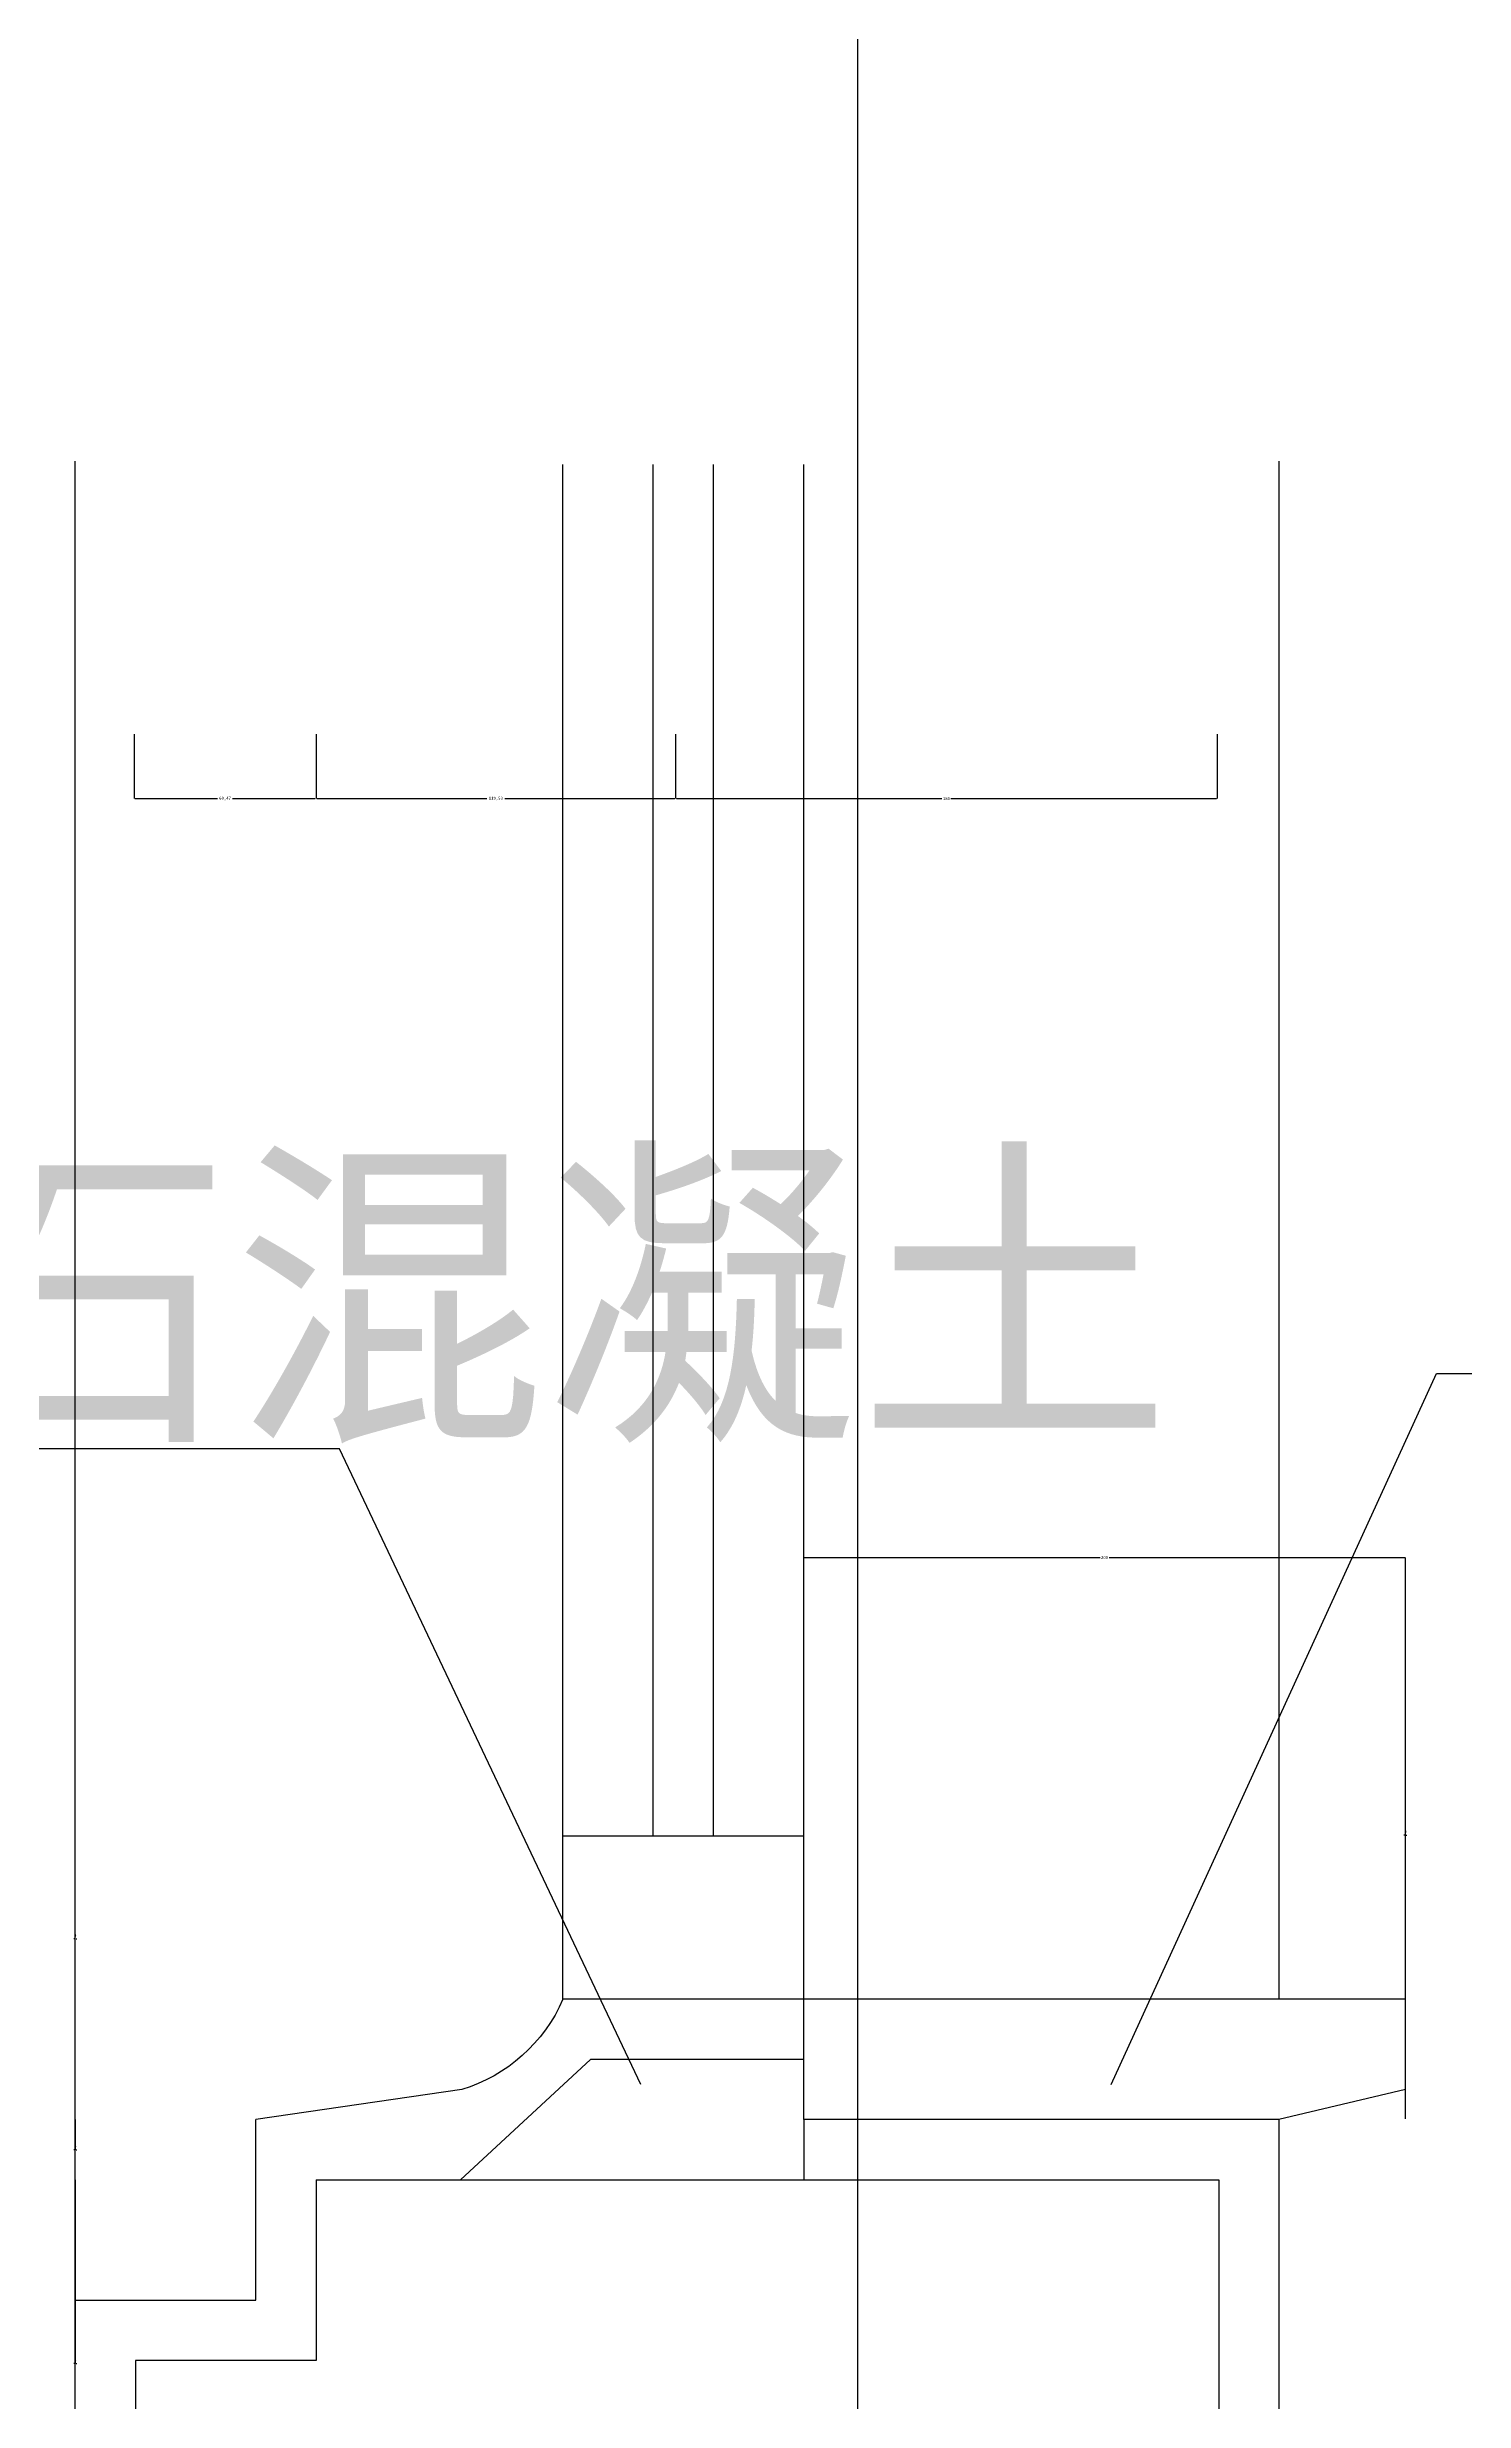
# Model space of a CAD drawing. Header units: metres. Extents: x 9633 to 11738, y -1106 to 2691.
# Drawn here: x 10050 to 10521, y 10 to 792 of the extents above; entities that cross this region are included whole.
import ezdxf

# ---------------------------------------------------------------- set-up
doc = ezdxf.new("R2010")
doc.units = ezdxf.units.M
for name, color, linetype in [('DOTE', 1, 'Continuous'), ('PUB_DIM', 3, 'Continuous'), ('PUB_HATCH', 7, 'Continuous'), ('PUB_TEXT', 7, 'Continuous'), ('S_SURFACE', 6, 'Continuous'), ('WALL', 255, 'Continuous'), ('WINDOW', 2, 'Continuous')]:
    doc.layers.add(name, color=color, linetype=linetype)
doc.dimstyles.get("Standard").update_dxf_attribs({"dimtxt": 2.5, "dimasz": 2.5, "dimexe": 1.25, "dimexo": 0.625, "dimtad": 1, "dimcen": 2.5, "dimazin": 3, "dimtfac": 1, "dimtmove": 0, "dimatfit": 3})

# ---------------------------------------------------------------- blocks, each defined once
blk = doc.blocks.new('*D1')
for p, q in [((10059.16, 103.71), (10059.16, 93.71)), ((10058.91, 93.71), (10058.66, 93.71)), ((10059.16, 83.71), (10059.16, 93.71)), ((10059.16, 93.71), (10059.16, 93.71)), ((10059.41, 93.71), (10059.66, 93.71))]:
    blk.add_line(p, q)
at = {"layer": 'Defpoints'}
for p in [(10059.16, 103.71), (10059.16, 93.71), (10059.16, 83.71)]:
    blk.add_point(p, dxfattribs=at)
at = {"layer": 'PUB_DIM', "insert": (10059.16, 94.835), "char_height": 1, "attachment_point": 5}
blk.add_mtext('0', dxfattribs=at)
blk = doc.blocks.new('*D4')
for p, q in [((10301.24, 143.71), (10301.24, 290.53)), ((10301.49, 290.53), (10399.74, 290.53)), ((10402.74, 290.53), (10500.99, 290.53)), ((10501.24, 143.71), (10501.24, 290.53))]:
    blk.add_line(p, q)
at = {"layer": 'Defpoints'}
for p in [(10301.24, 290.53), (10301.24, 143.71), (10501.24, 143.71)]:
    blk.add_point(p, dxfattribs=at)
at = {"layer": 'PUB_DIM', "insert": (10401.24, 290.53), "char_height": 1, "attachment_point": 5}
blk.add_mtext('200', dxfattribs=at)
blk = doc.blocks.new('*D5')
for p, q in [((10058.91, 163.75), (10058.66, 163.75)), ((10059.16, 143.89), (10059.16, 163.75)), ((10059.16, 103.71), (10059.16, 163.75)), ((10059.16, 163.75), (10059.16, 163.75)), ((10059.41, 163.75), (10059.66, 163.75))]:
    blk.add_line(p, q)
at = {"layer": 'Defpoints'}
for p in [(10059.16, 163.75), (10059.16, 143.89), (10059.16, 103.71)]:
    blk.add_point(p, dxfattribs=at)
at = {"layer": 'PUB_DIM', "insert": (10059.16, 164.875), "char_height": 1, "attachment_point": 5}
blk.add_mtext('0', dxfattribs=at)
blk = doc.blocks.new('*D6')
for p, q in [((10059.16, 83.71), (10059.16, 22.63)), ((10059.16, 23.71), (10059.16, 22.63)), ((10058.91, 22.63), (10058.66, 22.63)), ((10059.16, 22.63), (10059.16, 22.63)), ((10059.41, 22.63), (10059.66, 22.63))]:
    blk.add_line(p, q)
at = {"layer": 'Defpoints'}
for p in [(10059.16, 83.71), (10059.16, 23.71), (10059.16, 22.63)]:
    blk.add_point(p, dxfattribs=at)
at = {"layer": 'PUB_DIM', "insert": (10059.16, 23.755), "char_height": 1, "attachment_point": 5}
blk.add_mtext('0', dxfattribs=at)
blk = doc.blocks.new('*D7')
for p, q in [((10500.99, 198.28), (10500.74, 198.28)), ((10501.24, 104.01), (10501.24, 198.28)), ((10501.24, 144.01), (10501.24, 198.28)), ((10501.24, 198.28), (10501.24, 198.28)), ((10501.49, 198.28), (10501.74, 198.28))]:
    blk.add_line(p, q)
at = {"layer": 'Defpoints'}
for p in [(10501.24, 198.28), (10501.24, 144.01), (10501.24, 104.01)]:
    blk.add_point(p, dxfattribs=at)
at = {"layer": 'PUB_DIM', "insert": (10501.24, 199.405), "char_height": 1, "attachment_point": 5}
blk.add_mtext('0', dxfattribs=at)
blk = doc.blocks.new('*D8')
for p, q in [((10258.69, 564.18), (10258.69, 542.74)), ((10438.69, 564.18), (10438.69, 542.74)), ((10258.94, 542.74), (10347.19, 542.74)), ((10350.19, 542.74), (10438.44, 542.74))]:
    blk.add_line(p, q)
at = {"layer": 'Defpoints'}
for p in [(10258.69, 564.18), (10438.69, 564.18), (10258.69, 542.74)]:
    blk.add_point(p, dxfattribs=at)
at = {"layer": 'PUB_DIM', "insert": (10348.69, 542.74), "char_height": 1, "attachment_point": 5}
blk.add_mtext('180', dxfattribs=at)
blk = doc.blocks.new('*D9')
for p, q in [((10078.69, 564.18), (10078.69, 542.74)), ((10139.16, 564.18), (10139.16, 542.74)), ((10078.94, 542.74), (10106.425, 542.74)), ((10111.425, 542.74), (10138.91, 542.74))]:
    blk.add_line(p, q)
at = {"layer": 'Defpoints'}
for p in [(10078.69, 564.18), (10139.16, 564.18), (10078.69, 542.74)]:
    blk.add_point(p, dxfattribs=at)
at = {"layer": 'PUB_DIM', "insert": (10108.925, 542.74), "char_height": 1, "attachment_point": 5}
blk.add_mtext('60,47', dxfattribs=at)
blk = doc.blocks.new('*D10')
for p, q in [((10139.16, 564.18), (10139.16, 542.74)), ((10258.69, 564.18), (10258.69, 542.74)), ((10139.41, 542.74), (10195.925, 542.74)), ((10201.925, 542.74), (10258.44, 542.74))]:
    blk.add_line(p, q)
at = {"layer": 'Defpoints'}
for p in [(10139.16, 564.18), (10258.69, 564.18), (10139.16, 542.74)]:
    blk.add_point(p, dxfattribs=at)
at = {"layer": 'PUB_DIM', "insert": (10198.925, 542.74), "char_height": 1, "attachment_point": 5}
blk.add_mtext('119,53', dxfattribs=at)

msp = doc.modelspace()

# ---------------------------------------------------------------- linework, layer by layer
at = {"layer": 'DOTE'}
msp.add_line((10319.16, 2508.77), (10319.16, -429.3), dxfattribs=at)
at = {"layer": 'PUB_DIM'}
for points in [[(10403.41, 115.35), (10511.6, 351.62), (11020.52, 351.62)], [(10247.13, 115.35), (10146.95, 326.59), (9671.57, 326.59)]]:
    msp.add_lwpolyline(points, dxfattribs=at)
at = {"layer": 'PUB_HATCH'}
for p, q in [((10230.43, 123.71), (10187.23, 83.71)), ((10301.24, 123.71), (10230.43, 123.71)), ((10301.24, 103.71), (10301.24, 83.71))]:
    msp.add_line(p, q, dxfattribs=at)
msp.add_lwpolyline([(10501.24, 113.71), (10459.16, 103.71)], dxfattribs=at)
at = {"layer": 'S_SURFACE'}
for p, q in [((10059.16, -1103.32), (10059.16, 654.92)), ((10459.16, 654.92), (10459.16, 143.71)), ((10119.16, 43.71), (10119.16, 103.71)), ((10459.16, 103.71), (10459.16, -736.29)), ((10059.16, 43.71), (10119.16, 43.71))]:
    msp.add_line(p, q, dxfattribs=at)
msp.add_lwpolyline([(10301.24, 143.71), (10221.24, 143.71, -0.22), (10187.59, 113.71), (10119.16, 103.71)], format="xyb", dxfattribs=at)
at = {"layer": 'WALL'}
for p, q in [((10501.24, 143.71), (10301.24, 143.71)), ((10301.24, 103.71), (10301.24, 143.71)), ((10501.24, 113.71), (10501.24, 143.71)), ((10459.16, 103.71), (10301.24, 103.71)), ((10139.16, 83.71), (10439.16, 83.71)), ((10139.16, 83.71), (10139.16, 23.71)), ((10439.16, 83.71), (10439.16, -756.29)), ((10079.16, 23.71), (10079.16, -1103.32)), ((10139.16, 23.71), (10079.16, 23.71))]:
    msp.add_line(p, q, dxfattribs=at)
at = {"layer": 'WINDOW'}
for p, q in [((10221.24, 143.71), (10221.24, 653.77)), ((10251.24, 198), (10251.24, 653.77)), ((10271.24, 198), (10271.24, 653.77)), ((10301.24, 143.71), (10301.24, 653.77)), ((10221.24, 198), (10301.24, 198))]:
    msp.add_line(p, q, dxfattribs=at)

# ---------------------------------------------------------------- texts
at = {"layer": 'PUB_TEXT'}
msp.add_text('号细石混凝土', height=80, dxfattribs=at).set_placement((9799.39, 337.45))

# ---------------------------------------------------------------- dimensions: what is measured, and where the dimension line sits
at = {"layer": 'PUB_DIM'}
for base, p1, p2, picture, middle in [((10078.69, 542.74), (10078.69, 564.18), (10139.16, 564.18), '*D9', (10108.925, 542.74)), ((10139.16, 542.74), (10139.16, 564.18), (10258.69, 564.18), '*D10', (10198.925, 542.74)), ((10258.69, 542.74), (10258.69, 564.18), (10438.69, 564.18), '*D8', (10348.69, 542.74)), ((10301.24, 290.53), (10301.24, 143.71), (10501.24, 143.71), '*D4', (10401.24, 290.53)), ((10501.24, 198.28), (10501.24, 104.01), (10501.24, 144.01), '*D7', (10501.24, 199.405)), ((10059.16, 163.75), (10059.16, 143.89), (10059.16, 103.71), '*D5', (10059.16, 164.875)), ((10059.16, 93.71), (10059.16, 103.71), (10059.16, 83.71), '*D1', (10059.16, 94.835)), ((10059.16, 22.63), (10059.16, 83.71), (10059.16, 23.71), '*D6', (10059.16, 23.755))]:
    dim = msp.add_linear_dim(base=base, p1=p1, p2=p2, dimstyle='Standard', dxfattribs=at)
    dim.commit()
    dim.dimension.update_dxf_attribs({"geometry": picture, "text_midpoint": middle})

doc.saveas('drawing.dxf')
